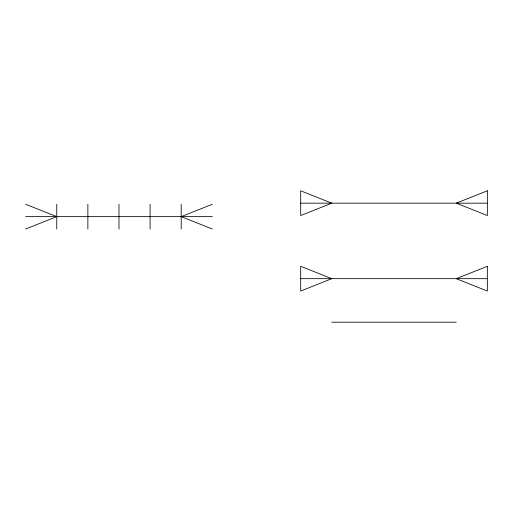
<?xml version="1.0" encoding="UTF-8"?>
<svg xmlns="http://www.w3.org/2000/svg" width="513" height="513" viewBox="0 0 513 513"><rect width="100%" height="100%" fill="white"/><g stroke="black" fill="none" stroke-linecap="round" stroke-linejoin="round"><path stroke-width="0.77" d="M25.65 229.01L56.763 216.64L25.65 204.277M212.311 204.277L181.204 216.64L212.311 229.01M300.689 203.167L487.35 203.167M25.65 216.64L212.311 216.64M300.689 278.674L487.35 278.674M331.796 322.202L456.237 322.202M181.204 204.277L181.204 229.01M150.091 204.277L150.091 229.01M118.984 204.277L118.984 229.01M87.87 204.277L87.87 229.01M56.763 204.277L56.763 229.01M331.796 203.167L300.689 215.531L300.689 190.798L331.796 203.167M487.35 190.798L456.237 203.167L487.35 215.531L487.35 190.798M331.796 278.674L300.689 291.038L300.689 266.305L331.796 278.674M487.35 266.305L456.237 278.674L487.35 291.038L487.35 266.305"/></g></svg>
